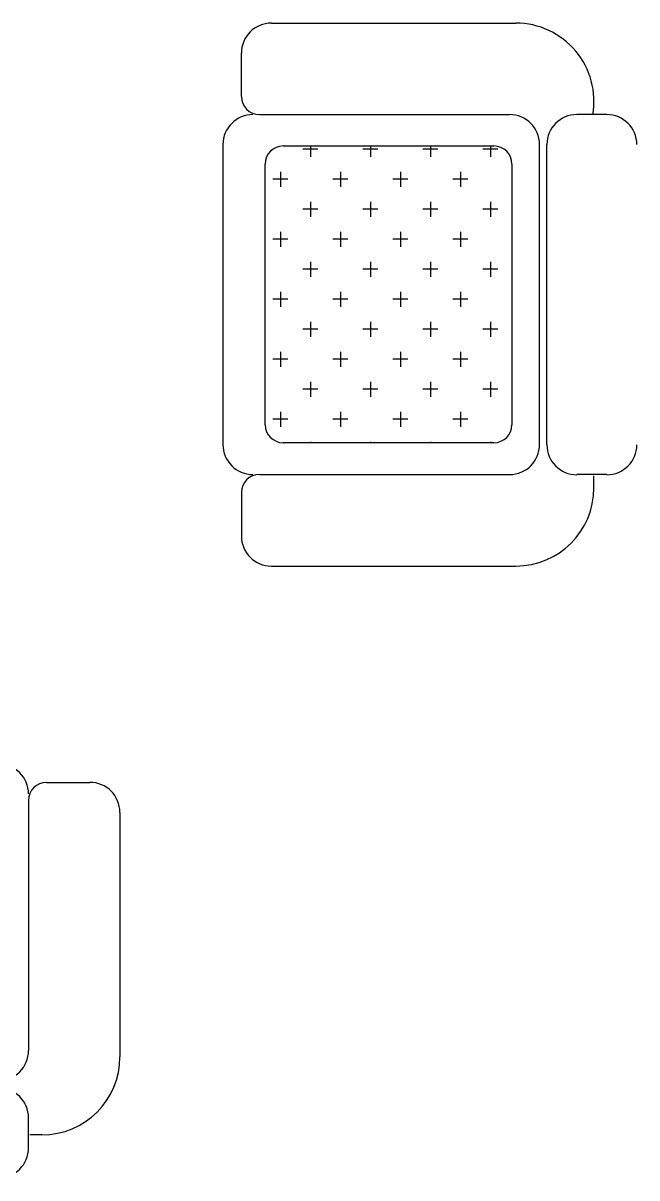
# Model space of a CAD drawing. Header units: inches. Extents: x 10.2 to 52.7, y 13.8 to 38.6.
# Drawn here: x 22.759 to 23.782, y 34.769 to 36.693 of the extents above; entities that cross this region are included whole.
import ezdxf

# ---------------------------------------------------------------- set-up
doc = ezdxf.new("R2010")
doc.units = ezdxf.units.IN
doc.header["$MEASUREMENT"] = 0
doc.layers.add('02', color=2, linetype='Continuous')
doc.layers.add('1', color=1, linetype='Continuous')

msp = doc.modelspace()

# ---------------------------------------------------------------- linework, layer by layer
at = {"layer": '02'}
for p, q in [((23.1726, 36.693, -0.048), (23.5799, 36.693, -0.048)), ((23.1226, 36.5707, -0.048), (23.1226, 36.643, -0.048)), ((23.1526, 36.5407, -0.048), (23.5694, 36.5407, -0.048)), ((23.7315, 36.5407, -0.048), (23.6815, 36.5407, -0.048)), ((23.0919, 36.4907, -0.048), (23.0919, 35.991, -0.048)), ((23.1923, 36.4883, -0.048), (23.5434, 36.4883, -0.048)), ((23.6194, 35.991, -0.048), (23.6194, 36.4907, -0.048)), ((23.6315, 35.9907, -0.048), (23.6315, 36.4907, -0.048)), ((23.1623, 36.024, -0.048), (23.1623, 36.4583, -0.048)), ((23.5734, 36.4583, -0.048), (23.5734, 36.024, -0.048)), ((23.5434, 35.994, -0.048), (23.1923, 35.994, -0.048)), ((23.1526, 35.941, -0.048), (23.5694, 35.941, -0.048)), ((23.7315, 35.941, -0.048), (23.6815, 35.941, -0.048)), ((23.7099, 35.9186, -0.048), (23.7099, 35.9386, -0.048)), ((23.1226, 35.911, -0.048), (23.1226, 35.8386, -0.048)), ((23.1726, 35.7886, -0.048), (23.5799, 35.7886, -0.048)), ((22.798, 35.4282, -0.048), (22.8703, 35.4282, -0.048)), ((22.768, 35.3982, -0.048), (22.768, 34.9814, -0.048)), ((22.9203, 35.3782, -0.048), (22.9203, 34.971, -0.048)), ((22.768, 34.8193, -0.048), (22.768, 34.8693, -0.048)), ((22.7903, 34.841, -0.048), (22.7703, 34.841, -0.048))]:
    msp.add_line(p, q, dxfattribs=at)
for centre, radius, start, end in [((23.1726, 36.643, -0.048), 0.05, 90, 180), ((23.5799, 36.563, -0.048), 0.13, 349.9788, 90), ((23.1526, 36.5707, -0.048), 0.03, 180, 270), ((23.1419, 36.4907, -0.048), 0.05, 90, 180), ((23.5694, 36.4907, -0.048), 0.05, 0, 90), ((23.6815, 36.4907, -0.048), 0.05, 90, 180), ((23.7315, 36.4907, -0.048), 0.05, 0, 90), ((23.1923, 36.4583, -0.048), 0.03, 90, 180), ((23.5434, 36.4583, -0.048), 0.03, 0, 90), ((23.1923, 36.024, -0.048), 0.03, 180, 270), ((23.5434, 36.024, -0.048), 0.03, 270, 0), ((23.1419, 35.991, -0.048), 0.05, 180, 270), ((23.5694, 35.991, -0.048), 0.05, 270, 0), ((23.6815, 35.9907, -0.048), 0.05, 180, 270), ((23.7315, 35.9907, -0.048), 0.05, 270, 0), ((23.1526, 35.911, -0.048), 0.03, 90, 180), ((23.5799, 35.9186, -0.048), 0.13, 270, 0), ((23.1726, 35.8386, -0.048), 0.05, 180, 270), ((22.718, 35.4089, -0.048), 0.05, 0, 90), ((22.798, 35.3982, -0.048), 0.03, 90, 180), ((22.8703, 35.3782, -0.048), 0.05, 0, 90), ((22.718, 34.9814, -0.048), 0.05, 270, 0), ((22.7903, 34.971, -0.048), 0.13, 270, 0), ((22.718, 34.8693, -0.048), 0.05, 0, 90), ((22.718, 34.8193, -0.048), 0.05, 270, 0)]:
    msp.add_arc(centre, radius, start, end, dxfattribs=at)
at = {"layer": '1'}
for p, q in [((23.2501, 36.483, -0.048), (23.2251, 36.483, -0.048)), ((23.2376, 36.4883, -0.048), (23.2376, 36.4705, -0.048)), ((23.3501, 36.483, -0.048), (23.3251, 36.483, -0.048)), ((23.3376, 36.4883, -0.048), (23.3376, 36.4705, -0.048)), ((23.4501, 36.483, -0.048), (23.4251, 36.483, -0.048)), ((23.4376, 36.4883, -0.048), (23.4376, 36.4705, -0.048)), ((23.5501, 36.483, -0.048), (23.5251, 36.483, -0.048)), ((23.5376, 36.4883, -0.048), (23.5376, 36.4705, -0.048)), ((23.1876, 36.4455, -0.048), (23.1876, 36.4205, -0.048)), ((23.2876, 36.4455, -0.048), (23.2876, 36.4205, -0.048)), ((23.3876, 36.4455, -0.048), (23.3876, 36.4205, -0.048)), ((23.4876, 36.4455, -0.048), (23.4876, 36.4205, -0.048)), ((23.2001, 36.433, -0.048), (23.1751, 36.433, -0.048)), ((23.3001, 36.433, -0.048), (23.2751, 36.433, -0.048)), ((23.4001, 36.433, -0.048), (23.3751, 36.433, -0.048)), ((23.5001, 36.433, -0.048), (23.4751, 36.433, -0.048)), ((23.2501, 36.383, -0.048), (23.2251, 36.383, -0.048)), ((23.2376, 36.3955, -0.048), (23.2376, 36.3705, -0.048)), ((23.3501, 36.383, -0.048), (23.3251, 36.383, -0.048)), ((23.3376, 36.3955, -0.048), (23.3376, 36.3705, -0.048)), ((23.4501, 36.383, -0.048), (23.4251, 36.383, -0.048)), ((23.4376, 36.3955, -0.048), (23.4376, 36.3705, -0.048)), ((23.5501, 36.383, -0.048), (23.5251, 36.383, -0.048)), ((23.5376, 36.3955, -0.048), (23.5376, 36.3705, -0.048)), ((23.1876, 36.3455, -0.048), (23.1876, 36.3205, -0.048)), ((23.2876, 36.3455, -0.048), (23.2876, 36.3205, -0.048)), ((23.3876, 36.3455, -0.048), (23.3876, 36.3205, -0.048)), ((23.4876, 36.3455, -0.048), (23.4876, 36.3205, -0.048)), ((23.2001, 36.333, -0.048), (23.1751, 36.333, -0.048)), ((23.3001, 36.333, -0.048), (23.2751, 36.333, -0.048)), ((23.4001, 36.333, -0.048), (23.3751, 36.333, -0.048)), ((23.5001, 36.333, -0.048), (23.4751, 36.333, -0.048)), ((23.2501, 36.283, -0.048), (23.2251, 36.283, -0.048)), ((23.2376, 36.2955, -0.048), (23.2376, 36.2705, -0.048)), ((23.3501, 36.283, -0.048), (23.3251, 36.283, -0.048)), ((23.3376, 36.2955, -0.048), (23.3376, 36.2705, -0.048)), ((23.4501, 36.283, -0.048), (23.4251, 36.283, -0.048)), ((23.4376, 36.2955, -0.048), (23.4376, 36.2705, -0.048)), ((23.5501, 36.283, -0.048), (23.5251, 36.283, -0.048)), ((23.5376, 36.2955, -0.048), (23.5376, 36.2705, -0.048)), ((23.1876, 36.2455, -0.048), (23.1876, 36.2205, -0.048)), ((23.2876, 36.2455, -0.048), (23.2876, 36.2205, -0.048)), ((23.3876, 36.2455, -0.048), (23.3876, 36.2205, -0.048)), ((23.4876, 36.2455, -0.048), (23.4876, 36.2205, -0.048)), ((23.2001, 36.233, -0.048), (23.1751, 36.233, -0.048)), ((23.3001, 36.233, -0.048), (23.2751, 36.233, -0.048)), ((23.4001, 36.233, -0.048), (23.3751, 36.233, -0.048)), ((23.5001, 36.233, -0.048), (23.4751, 36.233, -0.048)), ((23.2376, 36.1955, -0.048), (23.2376, 36.1705, -0.048)), ((23.3376, 36.1955, -0.048), (23.3376, 36.1705, -0.048)), ((23.4376, 36.1955, -0.048), (23.4376, 36.1705, -0.048)), ((23.5376, 36.1955, -0.048), (23.5376, 36.1705, -0.048)), ((23.2501, 36.183, -0.048), (23.2251, 36.183, -0.048)), ((23.3501, 36.183, -0.048), (23.3251, 36.183, -0.048)), ((23.4501, 36.183, -0.048), (23.4251, 36.183, -0.048)), ((23.5501, 36.183, -0.048), (23.5251, 36.183, -0.048)), ((23.2001, 36.133, -0.048), (23.1751, 36.133, -0.048)), ((23.1876, 36.1455, -0.048), (23.1876, 36.1205, -0.048)), ((23.3001, 36.133, -0.048), (23.2751, 36.133, -0.048)), ((23.2876, 36.1455, -0.048), (23.2876, 36.1205, -0.048)), ((23.4001, 36.133, -0.048), (23.3751, 36.133, -0.048)), ((23.3876, 36.1455, -0.048), (23.3876, 36.1205, -0.048)), ((23.5001, 36.133, -0.048), (23.4751, 36.133, -0.048)), ((23.4876, 36.1455, -0.048), (23.4876, 36.1205, -0.048)), ((23.2376, 36.0955, -0.048), (23.2376, 36.0705, -0.048)), ((23.3376, 36.0955, -0.048), (23.3376, 36.0705, -0.048)), ((23.4376, 36.0955, -0.048), (23.4376, 36.0705, -0.048)), ((23.5376, 36.0955, -0.048), (23.5376, 36.0705, -0.048)), ((23.2501, 36.083, -0.048), (23.2251, 36.083, -0.048)), ((23.3501, 36.083, -0.048), (23.3251, 36.083, -0.048)), ((23.4501, 36.083, -0.048), (23.4251, 36.083, -0.048)), ((23.5501, 36.083, -0.048), (23.5251, 36.083, -0.048)), ((23.2001, 36.033, -0.048), (23.1751, 36.033, -0.048)), ((23.1876, 36.0455, -0.048), (23.1876, 36.0205, -0.048)), ((23.3001, 36.033, -0.048), (23.2751, 36.033, -0.048)), ((23.2876, 36.0455, -0.048), (23.2876, 36.0205, -0.048)), ((23.4001, 36.033, -0.048), (23.3751, 36.033, -0.048)), ((23.3876, 36.0455, -0.048), (23.3876, 36.0205, -0.048)), ((23.5001, 36.033, -0.048), (23.4751, 36.033, -0.048)), ((23.4876, 36.0455, -0.048), (23.4876, 36.0205, -0.048)), ((23.2376, 35.9955, -0.048), (23.2376, 35.994, -0.048)), ((23.3376, 35.9955, -0.048), (23.3376, 35.994, -0.048)), ((23.4376, 35.9955, -0.048), (23.4376, 35.994, -0.048)), ((23.5376, 35.9955, -0.048), (23.5376, 35.994, -0.048))]:
    msp.add_line(p, q, dxfattribs=at)

doc.saveas('drawing.dxf')
